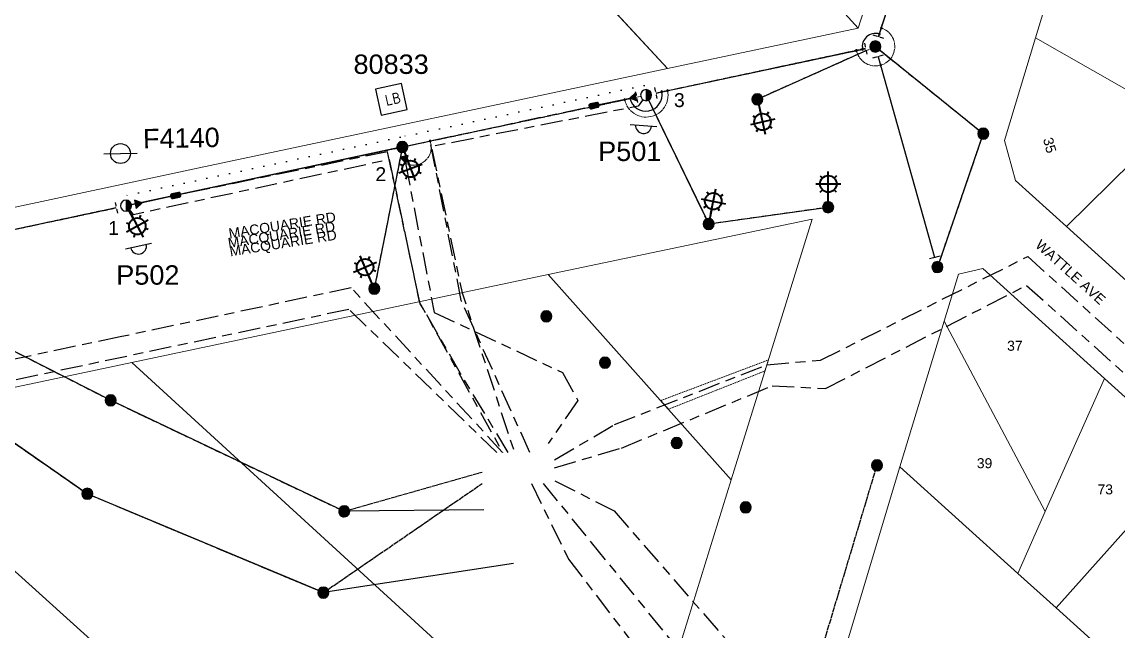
# Model space of a CAD drawing. Header units: metres. Extents: x 303351 to 304687, y 6235874 to 6237126.
# Drawn here: x 304196.1 to 304394, y 6236411.2 to 6236521.1 of the extents above; entities that cross this region are included whole.
import ezdxf
from ezdxf.enums import TextEntityAlignment as Align

# ---------------------------------------------------------------- set-up
doc = ezdxf.new("R2010")
doc.units = ezdxf.units.M
for name, pattern in [('Cable Exist OH', [1, 1, 0]), ('Cable Exist UG', [8.2, 4, -1.2, 1.8, -1.2]), ('Cable Remove', [2, 0, -2]), ('HIDDEN', [0.375, 0.25, -0.125]), ('HIDDEN2', [0.1875, 0.125, -0.0625])]:
    doc.linetypes.add(name, pattern=pattern)
doc.layers.get('0').update_dxf_attribs({"color": 6})
for name, color, linetype, lineweight in [('Cadastre Buildings_SP_EXT', 9, 'Continuous', 5), ('Cadastre Land Parcels_SP_EXT', 9, 'Continuous', 5), ('Cadastre Other Property_SP_EXT', 9, 'HIDDEN', 5), ('Cadastre Roads_SP_EXT', 9, 'Continuous', 5)]:
    doc.layers.add(name, color=color, linetype=linetype, lineweight=lineweight)
for name, color, linetype in [('Equip_HV_NEW', 2, 'Continuous'), ('Equip_LV_EXT', 7, 'Continuous'), ('Equip_SP_EXT', 7, 'Continuous'), ('Equip_SP_HV_NEW', 2, 'Continuous'), ('Mains_HV_EXT', 7, 'Continuous'), ('Mains_HV_NEW', 2, 'Continuous'), ('Mains_HV_NEW_U97', 2, 'Continuous'), ('Mains_HV_NEW_UGOH', 2, 'Continuous'), ('Mains_LV_EXT', 7, 'Continuous'), ('Mains_SL_EXT', 7, 'Continuous'), ('Mains_TR_EXT', 7, 'Continuous'), ('Notes_HV_MISC', 7, 'Continuous'), ('Notes_LV_MISC', 7, 'Continuous'), ('OH_Details_SP_MISC', 7, 'Continuous'), ('SupportsOH_SP_TR_HV_LV_SL_EXT', 7, 'Continuous'), ('SupportsOH_SP_TR_HV_LV_SL_NEW', 2, 'Continuous'), ('UG_Details_SP_MISC', 7, 'Continuous')]:
    doc.layers.add(name, color=color, linetype=linetype)
doc.styles.add('HVSW_LABEL', font='arial.ttf')
doc.styles.add('iecARIAL', font='arial.ttf', dxfattribs={"height": 2})
doc.styles.add('POLE_LABEL', font='arial.ttf')
doc.styles.get("Standard").update_dxf_attribs({"font": 'arial.ttf'})
doc.linetypes.add('Cable New UG', pattern='A,7,-0.25,["x",Standard,S=2,R=0,X=0.2,Y=-0.8],-2.1', length=9.35)

# ---------------------------------------------------------------- blocks, each defined once
blk = doc.blocks.new('SL_LANTERN_EXT')
at = {"lineweight": 40}
for p, q in [((0, 1.97), (0, 6.47)), ((-2.25, 4.22), (2.25, 4.22)), ((-1.46, 5.68), (-1.06, 5.28)), ((1.46, 5.68), (1.06, 5.28)), ((-1.46, 2.76), (-1.06, 3.16)), ((0, 0), (0, 2.72)), ((1.46, 2.76), (1.06, 3.16))]:
    blk.add_line(p, q, dxfattribs=at)
blk.add_circle((0, 4.22), 1.5, dxfattribs=at)
at = {"style": 'iecARIAL', "flags": 8}
blk.add_attdef('ASSET_NUM', (1.5, 1.5), '', height=2.5, dxfattribs=at)
for tag, p, height, flags in [('OPERATING_VOLTAGE', (0.98, -1.65), 0.2, 9), ('ORIENTATION', (0.98, -1.85), 0.2, 9), ('OWNED_BY', (0.98, -2.05), 0.2, 9), ('CONSTRUCTED_VOLTAGE', (0.98, -0.65), 0.2, 9), ('CONTROL_TYPE', (0.98, -0.85), 0.2, 9), ('LANTERN_PURPOSE', (0.98, -1.05), 0.2, 9), ('LANTERN_TYPE', (0.98, -1.25), 0.2, 9), ('NO_PHASES', (0.98, -1.45), 0.2, 9), ('LNUMBER', (2.18, -3.25), 2.5, 8), ('STATE', (0.98, -2.25), 0.2, 9), ('USAGE', (0.98, -2.45), 0.2, 9), ('CEXIST', (0.98, -2.65), 0.2, 9), ('CNEW', (0.98, -2.85), 0.2, 9), ('CNUMBER', (0.98, -3.05), 0.2, 9), ('CREMOVE', (0.98, -3.25), 0.2, 9), ('CREPLACE', (0.98, -3.45), 0.2, 9), ('LKINGHEIGHT', (0.98, -3.65), 0.2, 9), ('LBRACKET', (0.98, -3.85), 0.2, 9), ('LBRACKETVOCAB', (0.98, -4.05), 0.2, 9), ('LCATEGORY', (0.98, -4.25), 0.2, 9), ('LCHARGE1', (0.98, -4.45), 0.2, 9), ('LCHARGE1PERCENT', (0.98, -4.65), 0.2, 9), ('LCHARGE2', (0.98, -4.85), 0.2, 9), ('LCHARGE2PERCENT', (0.98, -5.05), 0.2, 9), ('LCHARGE3', (0.98, -5.25), 0.2, 9), ('LCHARGE3PERCENT', (0.98, -5.45), 0.2, 9), ('LEXIST', (0.98, -5.65), 0.2, 9), ('LLAMP', (0.98, -5.85), 0.2, 9), ('LLAMPVOCAB', (0.98, -6.05), 0.2, 9), ('LMAST', (0.98, -6.25), 0.2, 9), ('LMASTVOCAB', (0.98, -6.45), 0.2, 9), ('LNEW', (0.98, -6.65), 0.2, 9), ('LANTNUMBER', (0.98, -6.85), 0.2, 9), ('LOUTREACH', (0.98, -7.25), 0.2, 9), ('LOUTREACHVOCAB', (0.98, -7.45), 0.2, 9), ('LRATECODE', (0.98, -7.65), 0.2, 9), ('LREMOVE', (0.98, -7.85), 0.2, 9), ('LREPLACE', (0.98, -8.05), 0.2, 9), ('STREETNAME', (0.98, -9.25), 0.2, 9), ('SUBURB', (0.98, -9.45), 0.2, 1), ('LTYPE', (0.98, -8.25), 0.2, 9), ('LTYPEVOCAB', (0.98, -8.45), 0.2, 9), ('LEGEND', (0.98, -8.65), 0.2, 9), ('LOCATION', (0.98, -8.85), 0.2, 9), ('NOTES', (0.98, -9.05), 0.2, 9)]:
    blk.add_attdef(tag, p, '', height=height, dxfattribs=dict(flags=flags))
blk = doc.blocks.new('POLE_EXT')
blk.add_hatch(color=256).paths.add_polyline_path([(-1, 0, 1), (1, 0, 1)])
blk.add_lwpolyline([(-1, 0, 1), (1, 0, 1)], format="xyb", close=True)
for tag, height, flags, p in [('pNumber', 2.5, 8, (-17.84, 2.07)), ('OWNED_BY', 0.2, 9, (1.35, -0.4)), ('SPECIAL_USE', 0.2, 9, (1.35, -0.8)), ('STATE', 0.2, 9, (1.35, -1)), ('cLV', 0.2, 9, (1.35, -1.4)), ('hDepth', 0.2, 9, (1.35, -1.6)), ('hDia', 0.2, 9, (1.35, -1.8)), ('cHV', 0.2, 9, (1.35, -2)), ('PARENT', 0.2, 9, (1.35, -0.6)), ('USAGE', 0.2, 9, (1.35, -1.2)), ('cLinedev', 0.2, 9, (1.35, -3.4)), ('pExisting', 0.2, 9, (1.35, -3.8)), ('LBRACKET', 0.2, 9, (1.35, -2.2)), ('LExisting', 0.2, 9, (1.35, -2.4)), ('LANTNUMBER', 0.2, 9, (1.35, -2.6)), ('LOther', 0.2, 9, (1.35, -2.8)), ('LRemove', 0.2, 9, (1.35, -3)), ('LEGEND', 0.2, 9, (1.35, -3.2)), ('LOCATION', 0.2, 9, (1.35, -3.6)), ('PFNUMBER', 0.2, 9, (1.35, -4)), ('pFooting', 0.2, 9, (1.35, -4.4)), ('pNew', 0.2, 9, (1.35, -4.6)), ('pRelocate', 0.2, 9, (1.35, -5)), ('pRemove', 0.2, 9, (1.35, -5.2)), ('pReplace', 0.2, 9, (1.35, -5.4)), ('pStay', 0.2, 9, (1.35, -5.6)), ('pType', 0.2, 9, (1.35, -5.8)), ('NEWPFNUMBER', 0.2, 9, (1.35, -4.2)), ('cspan', 0.2, 9, (1.35, -6)), ('STREETNAME', 0.2, 9, (1.35, -6.2)), ('SUBURB', 0.2, 9, (1.35, -6.4)), ('OPERATED_BY', 0.2, 9, (1.36, -7.01)), ('NOTES', 0.2, 9, (1.35, -6.6)), ('MAINTAINED_BY', 0.2, 9, (1.36, -6.81))]:
    blk.add_attdef(tag, text='', height=height, dxfattribs=dict(flags=flags)).set_placement(p, align=Align.MIDDLE_LEFT)
at = {"style": 'POLE_LABEL'}
for tag, height, flags, p in [('ASSET_NUM', 2.5, 8, (2, 2)), ('STRUCTURE_PLANT_NUMBER', 0.2, 9, (1.35, 0.03)), ('STREET_CODE', 0.2, 9, (1.35, -0.2))]:
    blk.add_attdef(tag, text='', height=height, dxfattribs=dict(at, flags=flags)).set_placement(p, align=Align.MIDDLE_LEFT)
at = {"flags": 1}
blk.add_attdef('Z', (1.35, -7.33), '', height=0.2, dxfattribs=at)
blk = doc.blocks.new('HV_USL_CLOSED_EXT')
blk.add_line((2.4, 5.5), (-2.4, 5.5))
blk.add_lwpolyline([(1.44, 5.5, 0.414214), (0, 6.94, 0.414214), (-1.44, 5.5)], format="xyb")
for tag, height, flags, p in [('ASSET_NUM', 2.5, 8, (2, 2)), ('STREET_CODE', 0.2, 9, (1.5, 0)), ('ACTUAL_STATUS', 0.2, 9, (1.5, -0.2)), ('CONSTRUCTED_VOLTAGE', 0.2, 9, (1.5, -0.4)), ('OPERATING_VOLTAGE', 0.2, 9, (1.5, -0.8)), ('ORIENTATION', 0.2, 9, (1.5, -1)), ('OWNED_BY', 0.2, 9, (1.5, -1.2)), ('OPERATED_BY', 0.2, 9, (1.5, -1.4)), ('STATE', 0.2, 9, (1.5, -1.8)), ('SWITCH_TYPE', 0.2, 9, (1.5, -2)), ('NO_PHASES', 0.2, 9, (1.5, -0.6)), ('MAINTAINED_BY', 0.2, 9, (1.5, -1.6)), ('STREETNAME', 0.2, 9, (1.5, -2.8)), ('SUBURB', 0.2, 9, (1.5, -3)), ('Z', 0.2, 1, (1.5, -3.6)), ('USAGE', 0.2, 9, (1.5, -2.2)), ('LEGEND', 0.2, 9, (1.5, -2.4)), ('LOCATION', 0.2, 9, (1.5, -2.6)), ('NOTES', 0.2, 9, (1.5, -3.2)), ('LABEL_ALIGNMENT', 0.2, 9, (1.5, -3.4))]:
    blk.add_attdef(tag, text='', height=height, dxfattribs=dict(flags=flags)).set_placement(p, align=Align.MIDDLE_LEFT)
blk = doc.blocks.new('*U157')
blk.add_line((1.72, 7.59), (-3.08, 7.59))
blk.add_lwpolyline([(0.76, 7.59, 0.414214), (-0.68, 9.03, 0.414214), (-2.12, 7.59)], format="xyb")
for tag, height, flags, p in [('ASSET_NUM', 2.5, 8, (2, 2)), ('STREET_CODE', 0.2, 9, (1.5, 0)), ('ACTUAL_STATUS', 0.2, 9, (1.5, -0.2)), ('CONSTRUCTED_VOLTAGE', 0.2, 9, (1.5, -0.4)), ('OPERATING_VOLTAGE', 0.2, 9, (1.5, -0.8)), ('ORIENTATION', 0.2, 9, (1.5, -1)), ('OWNED_BY', 0.2, 9, (1.5, -1.2)), ('OPERATED_BY', 0.2, 9, (1.5, -1.4)), ('STATE', 0.2, 9, (1.5, -1.8)), ('SWITCH_TYPE', 0.2, 9, (1.5, -2)), ('NO_PHASES', 0.2, 9, (1.5, -0.6)), ('MAINTAINED_BY', 0.2, 9, (1.5, -1.6)), ('STREETNAME', 0.2, 9, (1.5, -2.8)), ('SUBURB', 0.2, 9, (1.5, -3)), ('Z', 0.2, 1, (1.5, -3.6)), ('USAGE', 0.2, 9, (1.5, -2.2)), ('LEGEND', 0.2, 9, (1.5, -2.4)), ('LOCATION', 0.2, 9, (1.5, -2.6)), ('NOTES', 0.2, 9, (1.5, -3.2)), ('LABEL_ALIGNMENT', 0.2, 9, (1.5, -3.4))]:
    blk.add_attdef(tag, text='', height=height, dxfattribs=dict(flags=flags)).set_placement(p, align=Align.MIDDLE_LEFT)
blk = doc.blocks.new('*U134')
blk.add_lwpolyline([(-11, -2.45), (-6.2, -2.45), (-6.2, 2.35), (-11, 2.35)], close=True)
at = {"insert": (-9.7, 0.94), "char_height": 2, "width": 2.9628, "attachment_point": 1}
blk.add_mtext('{\\Fisocp|c0;LB}', dxfattribs=at)
for tag, height, flags, p in [('ASSET_NUM', 2.5, 8, (2, 2)), ('STREET_CODE', 0.2, 9, (1.5, 0)), ('ACTUAL_STATUS', 0.2, 9, (1.5, -0.2)), ('CONSTRUCTED_VOLTAGE', 0.2, 9, (1.5, -0.4)), ('OPERATING_VOLTAGE', 0.2, 9, (1.5, -0.8)), ('ORIENTATION', 0.2, 9, (1.5, -1)), ('OWNED_BY', 0.2, 9, (1.5, -1.2)), ('OPERATED_BY', 0.2, 9, (1.5, -1.4)), ('STATE', 0.2, 9, (1.5, -1.8)), ('SWITCH_TYPE', 0.2, 9, (1.5, -2)), ('NO_PHASES', 0.2, 9, (1.5, -0.6)), ('MAINTAINED_BY', 0.2, 9, (1.5, -1.6)), ('STREETNAME', 0.2, 9, (1.5, -2.8)), ('SUBURB', 0.2, 9, (1.5, -3)), ('Z', 0.2, 1, (1.5, -3.6)), ('USAGE', 0.2, 9, (1.5, -2.2)), ('LEGEND', 0.2, 9, (1.5, -2.4)), ('LOCATION', 0.2, 9, (1.5, -2.6)), ('NOTES', 0.2, 9, (1.5, -3.2)), ('LABEL_ALIGNMENT', 0.2, 9, (1.5, -3.4))]:
    blk.add_attdef(tag, text='', height=height, dxfattribs=dict(flags=flags)).set_placement(p, align=Align.MIDDLE_LEFT)
blk = doc.blocks.new('End Shackle_EXT')
at = {"flags": 9}
for tag, p in [('USAGE', (0, -1.4)), ('NOTES', (0, -1.6))]:
    blk.add_attdef(tag, text='', height=0.2, dxfattribs=at).set_placement(p, align=Align.MIDDLE_LEFT)
blk.add_wipeout([(0, 0.25), (1.81, 0.25), (1.82, -0.25), (0, -0.25)])
blk.add_line((1.81, -1), (1.81, 1))
at = {"flags": 1}
blk.add_attdef('Z', (0, 0), '', height=0.2, dxfattribs=at)
at = {"flags": 9}
for tag, p in [('CONNECTOR_TYPE', (0, 0)), ('CONSTRUCTED_VOLTAGE', (0, -0.2)), ('OPERATING_VOLTAGE', (0, -0.6)), ('ORIENTATION', (0, -0.8)), ('OWNED_BY', (0, -1)), ('STATE', (0, -1.2)), ('NO_PHASES', (0, -0.4))]:
    blk.add_attdef(tag, text='', height=0.2, dxfattribs=at).set_placement(p, align=Align.MIDDLE_LEFT)
blk = doc.blocks.new('POLE_REPLACE_NEW')
for tag, height, flags, p in [('ASSET_NUM', 2.5, 8, (2, 2)), ('cLinedev', 0.2, 9, (1.5, -3.2)), ('LExisting', 0.2, 9, (1.5, -2.2)), ('LANTNUMBER', 0.2, 9, (1.5, -2.4)), ('LOther', 0.2, 9, (1.5, -2.6)), ('LRemove', 0.2, 9, (1.5, -2.8)), ('LEGEND', 0.2, 9, (1.5, -3)), ('pExisting', 0.2, 9, (1.5, -3.4)), ('PFNUMBER', 0.2, 9, (1.5, -3.6)), ('NEWPFNUMBER', 0.2, 9, (1.5, -3.8)), ('pFooting', 0.2, 9, (1.5, -4)), ('cspan', 0.2, 9, (1.5, -5.6)), ('SUBURB', 0.2, 9, (1.5, -5.8)), ('STREETNAME', 0.2, 9, (1.5, -6)), ('pNew', 0.2, 9, (1.5, -4.2)), ('pNumber', 0.2, 9, (1.5, -4.4)), ('pRelocate', 0.2, 9, (1.5, -4.6)), ('pRemove', 0.2, 9, (1.5, -4.8)), ('pReplace', 0.2, 9, (1.5, -5)), ('pStay', 0.2, 9, (1.5, -5.2)), ('pType', 0.2, 9, (1.5, -5.4)), ('OPERATED_BY', 0.2, 9, (1.5, -6.6)), ('Z', 0.2, 1, (1.5, -7)), ('LOCATION', 0.2, 9, (1.5, -6.2)), ('NOTES', 0.2, 9, (1.5, -6.4)), ('MAINTAINED_BY', 0.2, 9, (1.5, -6.8))]:
    blk.add_attdef(tag, text='', height=height, dxfattribs=dict(flags=flags)).set_placement(p, align=Align.MIDDLE_LEFT)
blk.add_wipeout([(0, 1), (-0.13, 0.99), (-0.25, 0.97), (-0.37, 0.93), (-0.48, 0.88), (-0.59, 0.81), (-0.68, 0.73), (-0.77, 0.64), (-0.84, 0.54), (-0.9, 0.43), (-0.95, 0.31), (-0.98, 0.19), (-1, 0.06), (-1, -0.06), (-0.98, -0.19), (-0.95, -0.31), (-0.9, -0.43), (-0.84, -0.54), (-0.77, -0.64), (-0.68, -0.73), (-0.59, -0.81), (-0.48, -0.88), (-0.37, -0.93), (-0.25, -0.97), (-0.13, -0.99), (0, -1), (0.13, -0.99), (0.25, -0.97), (0.37, -0.93), (0.48, -0.88), (0.59, -0.81), (0.68, -0.73), (0.77, -0.64), (0.84, -0.54), (0.9, -0.43), (0.95, -0.31), (0.98, -0.19), (1, -0.06), (1, 0.06), (0.98, 0.19), (0.95, 0.31), (0.9, 0.43), (0.84, 0.54), (0.77, 0.64), (0.68, 0.73), (0.59, 0.81), (0.48, 0.88), (0.37, 0.93), (0.25, 0.97), (0.13, 0.99)])
h = blk.add_hatch(color=256)
edge = h.paths.add_edge_path()
edge.add_arc((0, 0), 1, 270, 450)
edge.add_line((0, 1), (0, -1))
blk.add_lwpolyline([(0, 1), (0, -1)])
at = {"lineweight": -3}
blk.add_arc((0, 0), 1, 90, 270, dxfattribs=at)
blk.add_arc((0, 0), 1, 270, 90)
at = {"style": 'POLE_LABEL', "flags": 9}
blk.add_attdef('STRUCTURE_PLANT_NUMBER', text='', height=0.2, dxfattribs=at).set_placement((1.5, 0.24), align=Align.MIDDLE_LEFT)
at = {"flags": 9}
for tag, p in [('STREET_CODE', (1.5, 0)), ('OWNED_BY', (1.5, -0.2)), ('SPECIAL_USE', (1.5, -0.6)), ('STATE', (1.5, -0.8)), ('cLV', (1.5, -1.2)), ('cHV', (1.5, -1.8)), ('PARENT', (1.5, -0.4)), ('USAGE', (1.5, -1)), ('hDepth', (1.5, -1.4)), ('hDia', (1.5, -1.6)), ('LBRACKET', (1.5, -2))]:
    blk.add_attdef(tag, text='', height=0.2, dxfattribs=at).set_placement(p, align=Align.MIDDLE_LEFT)
blk = doc.blocks.new('*U138')
for p, q in [((-3, 4.8), (0, 4.8)), ((0, 4.8), (3, 4.8))]:
    blk.add_line(p, q)
blk.add_circle((0, 4.8), 1.8)
at = {"style": 'HVSW_LABEL'}
for tag, height, flags, p in [('ASSET_NUM', 3.5, 8, (2, 2)), ('STREET_CODE', 0.2, 9, (0, -0.2))]:
    blk.add_attdef(tag, text='', height=height, dxfattribs=dict(at, flags=flags)).set_placement(p, align=Align.MIDDLE_LEFT)
at = {"flags": 1}
blk.add_attdef('Z', (0, 0), '', height=0.2, dxfattribs=at)
at = {"flags": 9}
for tag, p in [('ACTUAL_STATUS', (0, -0.4)), ('CONSTRUCTED_VOLTAGE', (0, -0.6)), ('OPERATING_VOLTAGE', (0, -1)), ('ORIENTATION', (0, -1.2)), ('OWNED_BY', (0, -1.4)), ('STATE', (0, -1.6)), ('SWITCH_TYPE', (0, -1.8)), ('NO_PHASES', (0, -0.8)), ('USAGE', (0, -2)), ('SUBURB', (0, -2.4)), ('STREETNAME', (0, -2.6)), ('OPERATED_BY', (0, -3.43)), ('LEGEND', (0, -2.2)), ('LOCATION', (0, -2.8)), ('NOTES', (0, -3)), ('MAINTAINED_BY', (0, -3.22)), ('LABEL_ALIGNMENT', (0, -3.64))]:
    blk.add_attdef(tag, text='', height=0.2, dxfattribs=at).set_placement(p, align=Align.MIDDLE_LEFT)
blk = doc.blocks.new('End Shackle_NEW')
blk.add_line((1, 1.81), (-1, 1.81))
at = {"flags": 1}
blk.add_attdef('Z', (0, 0), '', height=0.2, dxfattribs=at)
at = {"flags": 9}
for tag, p in [('CONNECTOR_TYPE', (0, 0)), ('CONSTRUCTED_VOLTAGE', (0, -0.2)), ('OPERATING_VOLTAGE', (0, -0.6)), ('ORIENTATION', (0, -0.8)), ('OWNED_BY', (0, -1)), ('STATE', (0, -1.2)), ('OPERATED_BY', (0, -2.01)), ('NO_PHASES', (0, -0.4)), ('USAGE', (0, -1.4)), ('NOTES', (0, -1.6)), ('MAINTAINED_BY', (0, -1.81))]:
    blk.add_attdef(tag, text='', height=0.2, dxfattribs=at).set_placement(p, align=Align.MIDDLE_LEFT)
blk.add_wipeout([(-0.25, 0), (-0.25, 1.81), (0.25, 1.82), (0.25, 0)])
blk = doc.blocks.new('UGOH_EXT')
blk.add_hatch(color=256).paths.add_polyline_path([(-0.75, 1.7), (0.75, 1.7), (0, 3)])
for p, q in [((0, 3), (-0.75, 1.7)), ((0.75, 1.7), (0, 3)), ((-0.75, 1.7), (0.75, 1.7))]:
    blk.add_line(p, q)
for tag, flags, p in [('CONSTRUCTED_VOLTAGE', 9, (1.5, 0)), ('ACTUAL_STATUS', 9, (1.5, -1.6)), ('OPERATING_VOLTAGE', 9, (1.5, -0.2)), ('ORIENTATION', 9, (1.5, -0.4)), ('STATE', 9, (1.5, -0.6)), ('OWNED_BY', 9, (1.5, -1)), ('OPERATED_BY', 9, (1.5, -1.2)), ('TYPE', 1, (1.5, -2)), ('USAGE', 9, (1.5, -0.8)), ('MAINTAINED_BY', 9, (1.5, -1.4)), ('NUMBER_OF_PHASES', 9, (1.5, -1.8))]:
    blk.add_attdef(tag, text='', height=0.2, dxfattribs=dict(flags=flags)).set_placement(p, align=Align.MIDDLE_LEFT)
blk = doc.blocks.new('BOND POINT')
blk.add_hatch(color=256).paths.add_polyline_path([(-1, 0, 1), (1, 0, 1)])
blk.add_lwpolyline([(-1, 0, 1), (1, 0, 1)], format="xyb", close=True)
blk = doc.blocks.new('LV_STJ_NEW')
blk.add_hatch(color=256).paths.add_polyline_path([(0.91, 0.13, 0.414214), (0.59, 0.45), (-0.59, 0.45, 0.414214), (-0.91, 0.13), (-0.91, -0.13, 0.414214), (-0.59, -0.45), (0.59, -0.45, 0.414214), (0.91, -0.13)])
blk.add_lwpolyline([(-0.91, 0.13), (-0.91, -0.13, 0.414214), (-0.59, -0.45), (0.59, -0.45, 0.414214), (0.91, -0.13), (0.91, 0.13, 0.414214), (0.59, 0.45), (-0.59, 0.45, 0.414214)], format="xyb", close=True)
for tag, flags, p in [('ORIENTATION', 9, (1.5, 0)), ('STATE', 9, (1.5, -0.8)), ('OWNED_BY', 9, (1.5, -1)), ('OPERATED_BY', 9, (1.5, -1.2)), ('OPERATING_VOLTAGE', 9, (1.5, -1.6)), ('CONSTRUCTED_VOLTAGE', 9, (1.5, -1.8)), ('USAGE', 9, (1.5, -0.2)), ('LEGEND', 9, (1.5, -0.4)), ('NOTES', 9, (1.5, -0.6)), ('MAINTAINED_BY', 9, (1.5, -1.4)), ('NUMBER_OF_PHASES', 9, (1.5, -2)), ('TYPE', 9, (1.5, -2.2)), ('Z', 1, (1.5, -2.4))]:
    blk.add_attdef(tag, text='', height=0.2, dxfattribs=dict(flags=flags)).set_placement(p, align=Align.MIDDLE_LEFT)
blk = doc.blocks.new('UGOH_NEW')
blk.add_hatch(color=256).paths.add_polyline_path([(-0.75, 1.7), (0.75, 1.7), (0, 3)])
at = {"color": 1}
blk.add_lwpolyline([(-0.75, 1.7), (0.75, 1.7), (0, 3)], close=True, dxfattribs=at)
for tag, flags, p in [('CONSTRUCTED_VOLTAGE', 9, (1.5, 0)), ('ACTUAL_STATUS', 9, (1.5, -1.6)), ('OPERATING_VOLTAGE', 9, (1.5, -0.2)), ('ORIENTATION', 9, (1.5, -0.4)), ('STATE', 9, (1.5, -0.6)), ('OWNED_BY', 9, (1.5, -1)), ('OPERATED_BY', 9, (1.5, -1.2)), ('TYPE', 1, (1.5, -2)), ('USAGE', 9, (1.5, -0.8)), ('MAINTAINED_BY', 9, (1.5, -1.4)), ('NUMBER_OF_PHASES', 9, (1.5, -1.8))]:
    blk.add_attdef(tag, text='', height=0.2, dxfattribs=dict(flags=flags)).set_placement(p, align=Align.MIDDLE_LEFT)

msp = doc.modelspace()

# ---------------------------------------------------------------- linework, layer by layer
at = {"layer": 'Cadastre Buildings_SP_EXT', "linetype": 'Continuous'}
msp.add_lwpolyline([(304347.11, 6236520.01), (304313.56, 6236556.82), (304287.34, 6236585.47), (304284.64, 6236588.39), (304261.88, 6236567.52), (304312.63, 6236512.72), (304347.11, 6236520.01)], close=True, dxfattribs=at)
at = {"layer": 'Cadastre Land Parcels_SP_EXT', "linetype": 'Continuous'}
for p, q in [((304312.63, 6236512.72), (304261.88, 6236567.52)), ((304228.1, 6236494.76), (304312.63, 6236512.72)), ((304175.96, 6236483.7), (304228.1, 6236494.76)), ((304228.1, 6236494.76), (304228.1, 6236494.76))]:
    msp.add_line(p, q, dxfattribs=at)
for points in [[(304353.99, 6236541.56), (304322.11, 6236565.49), (304313.56, 6236556.82), (304347.11, 6236520.01), (304353.99, 6236541.56)], [(304410.42, 6236509.47), (304413.63, 6236512.63), (304385.18, 6236538.2), (304379.14, 6236518.25), (304404.58, 6236503.73), (304410.42, 6236509.47)], [(304404.58, 6236503.73), (304379.14, 6236518.25), (304373.51, 6236499.71), (304375.51, 6236492.53), (304384.71, 6236484.2), (304404.58, 6236503.73)], [(304414.58, 6236502.78), (304410.42, 6236509.47), (304404.58, 6236503.73), (304384.71, 6236484.2), (304403.25, 6236467.42), (304414.58, 6236502.78)], [(304338.81, 6236485.54), (304291.11, 6236475.52), (304324.17, 6236438.52), (304338.81, 6236485.54)], [(304391.57, 6236456.77), (304369.6, 6236476.61), (304365.24, 6236475.62), (304362.65, 6236467.11), (304380.88, 6236432.82), (304391.57, 6236456.77)], [(304324.17, 6236438.52), (304291.11, 6236475.52), (304215.91, 6236459.67), (304305.37, 6236377.92), (304324.17, 6236438.52)], [(304380.88, 6236432.82), (304362.65, 6236467.11), (304354.63, 6236440.88), (304375.93, 6236421.64), (304380.88, 6236432.82)], [(304305.37, 6236377.92), (304215.91, 6236459.67), (304164.92, 6236448.89), (304291.79, 6236334.57), (304305.37, 6236377.92)], [(304403.49, 6236446), (304391.57, 6236456.77), (304380.88, 6236432.82), (304375.93, 6236421.64), (304382.84, 6236415.4), (304407.2, 6236442.64), (304403.49, 6236446)], [(304291.79, 6236334.57), (304164.92, 6236448.89), (304116.65, 6236438.68), (304195.66, 6236366.35), (304168.11, 6236336.61), (304141.57, 6236308.06), (304141.12, 6236307.58), (304113.76, 6236277.11), (304107.35, 6236269.98), (304087.47, 6236247.86), (304226.03, 6236123.11), (304239.1, 6236165.18), (304252.1, 6236207.03), (304265.09, 6236248.8), (304278.46, 6236291.67), (304291.79, 6236334.57)], [(304418.45, 6236432.48), (304407.2, 6236442.64), (304382.84, 6236415.4), (304394.15, 6236405.19), (304418.45, 6236432.48)], [(304375.93, 6236421.64), (304354.63, 6236440.88), (304325.68, 6236344.48), (304576.95, 6236117.39), (304606.49, 6236213.5), (304553.98, 6236260.84), (304541.24, 6236272.37), (304530.02, 6236282.5), (304518.74, 6236292.69), (304507.32, 6236302.99), (304496, 6236313.22), (304484.69, 6236323.43), (304473.25, 6236333.76), (304462.26, 6236343.69), (304450.92, 6236353.92), (304439.47, 6236364.27), (304428.14, 6236374.49), (304416.68, 6236384.84), (304405.54, 6236394.9), (304394.15, 6236405.19), (304382.84, 6236415.4), (304375.93, 6236421.64)]]:
    msp.add_lwpolyline(points, close=True, dxfattribs=at)
at = {"layer": 'Cadastre Other Property_SP_EXT', "linetype": 'HIDDEN2'}
msp.add_lwpolyline([(304330.87, 6236460.13), (304311.48, 6236452.82), (304312.87, 6236451.26), (304330.25, 6236458.14), (304330.87, 6236460.13)], close=True, dxfattribs=at)
at = {"layer": 'Equip_LV_EXT', "linetype": 'Cable Exist OH', "lineweight": 0}
for centre, radius, start, end in [((304308.8, 6236507.9), 3.96, 191.9943, 11.956), ((304266.77, 6236498.49), 3.22, 243.6686, 20.4994)]:
    msp.add_arc(centre, radius, start, end, dxfattribs=at)
at = {"layer": 'Equip_SP_EXT', "linetype": 'Cable Remove'}
for points in [[(304308.43, 6236509.67), (304264.4, 6236500.31)], [(304264.4, 6236500.31), (304214.51, 6236489.72)]]:
    msp.add_lwpolyline(points, dxfattribs=at)
at = {"layer": 'Mains_HV_EXT', "linetype": 'Cable Exist UG'}
for points in [[(304292.28, 6236442.14), (304303.08, 6236448.48), (304330.6, 6236459.27), (304340.28, 6236460.08), (304377.73, 6236478.79), (304409.8, 6236449.82), (304477.15, 6236524.98), (304481.26, 6236538.38), (304494.28, 6236581.91), (304494.17, 6236582.61), (304495.86, 6236583.78)], [(304292.28, 6236440.69), (304304.35, 6236444.24), (304331.56, 6236455.45), (304341.17, 6236454.98), (304377.52, 6236473.59), (304408.54, 6236445.57), (304453.2, 6236495.26), (304473.8, 6236518.15)], [(304283.88, 6236443.45), (304275.29, 6236457.69), (304268, 6236470.28), (304262.11, 6236497.7), (304223.86, 6236489.81)], [(304282.89, 6236443.45), (304255.55, 6236473.14), (304213.8, 6236464.28), (304183.28, 6236457.86), (304179, 6236456.04)], [(304281.82, 6236443.45), (304255.14, 6236469.25), (304189.08, 6236455.31)], [(304288.08, 6236437.83), (304294.81, 6236424.2), (304314.73, 6236398.08), (304298.76, 6236346.88)], [(304290.2, 6236437.83), (304298.9, 6236427.2), (304321.46, 6236399.5), (304308.07, 6236356.51), (304317.38, 6236348.67), (304535.02, 6236151.94), (304541.65, 6236143.41), (304545.15, 6236146.91)], [(304292.34, 6236438.3), (304303.01, 6236432.91), (304324.23, 6236408.57), (304339.99, 6236402.56), (304338.68, 6236398.21)]]:
    msp.add_lwpolyline(points, dxfattribs=at)
at = {"layer": 'Mains_HV_EXT', "color": 7, "linetype": 'Cable Exist OH'}
for points in [[(304350.21, 6236516.67), (304359.06, 6236544.42)], [(304308.8, 6236507.9), (304350.21, 6236516.67)], [(304214.88, 6236487.96), (304164.15, 6236477.07), (304133.97, 6236470.72), (304106.26, 6236464.69), (304043.04, 6236451.14), (303992.57, 6236440.59), (303952.47, 6236432.19), (303952.33, 6236432.16)]]:
    msp.add_lwpolyline(points, dxfattribs=at)
at = {"layer": 'Mains_HV_EXT', "color": 7, "linetype": 'Cable Exist UG'}
msp.add_lwpolyline([(304287.79, 6236443.45), (304275.42, 6236470.85), (304269.79, 6236499.65), (304299.4, 6236505.98)], dxfattribs=at)
at = {"layer": 'Mains_HV_EXT', "color": 7, "linetype": 'Continuous'}
msp.add_arc((304350.21, 6236516.67), 2.37, 72.3072, 191.9497, dxfattribs=at).dxf.unprotected_set("ltscale", 0)
at = {"layer": 'Mains_HV_NEW', "linetype": 'Continuous'}
msp.add_arc((304308.74, 6236507.95), 2.94, 191.5124, 10.8832, dxfattribs=at)
at = {"layer": 'Mains_HV_NEW_U97', "color": 2, "linetype": 'Cable New UG', "lineweight": 0, "ltscale": 0.645, "flags": 128}
for points in [[(304305.85, 6236507.36), (304299.39, 6236506.02)], [(304223.86, 6236489.81), (304217.81, 6236488.46)]]:
    msp.add_lwpolyline(points, dxfattribs=at)
at = {"layer": 'Mains_LV_EXT', "linetype": 'Cable Exist OH', "lineweight": 0}
for points in [[(304350.21, 6236516.67), (304359.06, 6236544.42)], [(304308.8, 6236507.9), (304327.79, 6236511.93), (304350.21, 6236516.67)], [(304350.21, 6236516.67), (304361.41, 6236476.88)], [(304350.21, 6236516.67), (304350.21, 6236516.67)], [(304164.17, 6236477.17), (304214.88, 6236487.96), (304264.78, 6236498.55)]]:
    msp.add_lwpolyline(points, dxfattribs=at)
at = {"layer": 'Mains_LV_EXT', "linetype": 'Cable Exist UG'}
msp.add_lwpolyline([(304265.34, 6236495.61), (304270.53, 6236468.71), (304293.7, 6236457.86), (304296.48, 6236452.82), (304291.09, 6236445.05)], dxfattribs=at)
at = {"layer": 'Mains_LV_EXT', "linetype": 'Cable Exist OH', "lineweight": 0}
msp.add_arc((304350.21, 6236516.67), 3.5, 191.9442, 72.3072, dxfattribs=at)
at = {"layer": 'Mains_SL_EXT', "linetype": 'Cable Exist OH'}
for points in [[(304350.21, 6236516.67), (304359.06, 6236544.42), (304372.82, 6236587.38)], [(304308.8, 6236507.9), (304350.21, 6236516.74)], [(304350.21, 6236516.67), (304328.88, 6236507.14)], [(304350.21, 6236516.67), (304369.68, 6236500.96)], [(304264.78, 6236498.55), (304308.8, 6236507.9)], [(304308.8, 6236507.9), (304320.1, 6236484.63)], [(304369.68, 6236500.96), (304361.41, 6236476.88)], [(304214.88, 6236487.96), (304264.78, 6236498.55)], [(304264.78, 6236498.55), (304259.7, 6236472.99)], [(304133.96, 6236470.75), (304164.22, 6236477.23), (304214.88, 6236487.96)], [(304341.7, 6236487.66), (304320.1, 6236484.63)], [(304339.05, 6236403.02), (304350.5, 6236441.13)]]:
    msp.add_lwpolyline(points, dxfattribs=at)
at = {"layer": 'Mains_TR_EXT', "linetype": 'Cable Exist OH'}
for points in [[(304164.19, 6236477.22), (304212.11, 6236452.85)], [(304178.99, 6236456.08), (304207.88, 6236435.99)], [(304212.11, 6236452.85), (304254.28, 6236432.83)], [(304254.28, 6236432.83), (304279.18, 6236439.9)], [(304250.52, 6236418.17), (304279.18, 6236437.84)], [(304207.88, 6236435.99), (304250.52, 6236418.17)]]:
    msp.add_lwpolyline(points, dxfattribs=at)
at = {"layer": 'OH_Details_SP_MISC', "color": 7, "linetype": 'Continuous', "flags": 128}
for points in [[(304308.8, 6236507.9), (304350.21, 6236516.67), (304359.06, 6236544.42), (304372.82, 6236587.38), (304392.35, 6236651.23)], [(304350.21, 6236516.67), (304328.88, 6236507.14)], [(304350.21, 6236516.67), (304369.68, 6236500.96), (304361.41, 6236476.88), (304350.21, 6236516.67)], [(304308.8, 6236507.9), (304320.1, 6236484.66), (304341.67, 6236487.69)], [(304264.78, 6236498.55), (304214.88, 6236487.96)], [(304264.78, 6236498.55), (304259.7, 6236472.99)], [(304214.88, 6236487.96), (304164.17, 6236477.17), (304133.97, 6236470.72), (304106.17, 6236464.65), (304043.02, 6236451.17), (303952.43, 6236432.25)], [(304164.17, 6236477.17), (304212.11, 6236452.85), (304254.28, 6236432.83)], [(304284.83, 6236423.41), (304250.52, 6236418.17), (304207.88, 6236435.99), (304178.94, 6236456.04)], [(304279.48, 6236433.11), (304254.28, 6236432.83)]]:
    msp.add_lwpolyline(points, dxfattribs=at)
at = {"layer": 'OH_Details_SP_MISC', "color": 7, "linetype": 'Continuous', "lineweight": 0, "flags": 128}
msp.add_lwpolyline([(304264.78, 6236498.55), (304308.81, 6236507.88)], dxfattribs=at)
at = {"layer": 'UG_Details_SP_MISC', "color": 7, "linetype": 'Cable Exist UG', "flags": 128}
for points in [[(304308.83, 6236507.91), (304307.34, 6236505.91), (304270, 6236498.61), (304275.56, 6236472.24), (304285.01, 6236443.45)], [(304214.88, 6236487.96), (304216.15, 6236486.39), (304262.41, 6236496.32), (304267.83, 6236470.61), (304282.89, 6236443.45)]]:
    msp.add_lwpolyline(points, dxfattribs=at)

# ---------------------------------------------------------------- block references
at = {"layer": 'Equip_HV_NEW'}
for p, rotation in [((304299.39, 6236506.02), 12.00818677698245), ((304223.84, 6236489.8), 12.24415881600275)]:
    msp.add_blockref('LV_STJ_NEW', p, dxfattribs=dict(at, rotation=rotation))
at = {"layer": 'Equip_LV_EXT', "linetype": 'Cable Exist OH', "lineweight": 0, "xscale": 0.15, "yscale": 0.15, "zscale": 0.15}
for p in [(304312.67, 6236508.72), (304304.93, 6236507.08), (304269.78, 6236499.62)]:
    msp.add_blockref('BOND POINT', p, dxfattribs=at)
at = {"layer": 'Equip_LV_EXT', "linetype": 'Continuous', "lineweight": 0, "rotation": 190.8725433807039}
msp.add_blockref('UGOH_NEW', (304264.78, 6236498.55), dxfattribs=at)
at = {"layer": 'Equip_SP_EXT'}
ref = msp.add_blockref('*U134', (304271.16, 6236509.07), dxfattribs=dict(at, rotation=12.46779417273562))
ref.add_attrib('ASSET_NUM', '80833', dxfattribs={"layer": '0', "height": 3.5}).set_placement((304262.75, 6236510.68), align=Align.BOTTOM_CENTER)
for p, rotation in [((304328.9, 6236507.18), 192.6040924618126), ((304264.78, 6236498.55), 200.6634269396759), ((304320.1, 6236484.63), 348.6414831196651), ((304214.89, 6236487.96), 208.6232730239876), ((304259.7, 6236472.99), 23.06655015973893)]:
    msp.add_blockref('SL_LANTERN_EXT', p, dxfattribs=dict(at, rotation=rotation))
ref = msp.add_blockref('HV_USL_CLOSED_EXT', (304308.8, 6236507.91), dxfattribs=dict(at, rotation=175.1800704049743))
ref.add_attrib('ASSET_NUM', 'P501', dxfattribs={"layer": '0', "height": 3.5}).set_placement((304305.85, 6236494.97), align=Align.BOTTOM_CENTER)
msp.add_blockref('SL_LANTERN_EXT', (304341.7, 6236487.66), dxfattribs=at)
ref = msp.add_blockref('*U157', (304214.88, 6236487.96), dxfattribs=dict(at, rotation=192.0266898267906))
ref.add_attrib('ASSET_NUM', 'P502', dxfattribs={"layer": '0', "height": 3.5}).set_placement((304218.82, 6236472.66), align=Align.BOTTOM_CENTER)
at = {"layer": 'Equip_SP_HV_NEW', "linetype": 'Continuous'}
ref = msp.add_blockref('*U138', (304213.96, 6236492.57), dxfattribs=dict(at, rotation=1.102347390162079))
ref.add_attrib('ASSET_NUM', 'F4140', dxfattribs={"layer": '0', "height": 3.5, "rotation": 1.1023, "style": 'HVSW_LABEL'}).set_placement((304217.93, 6236500.04), align=Align.MIDDLE_LEFT)
at = {"layer": 'Mains_HV_EXT', "color": 7, "linetype": 'Continuous', "xscale": 0.15, "yscale": 0.15, "zscale": 0.15}
for p in [(304350.93, 6236518.93), (304347.89, 6236516.18)]:
    msp.add_blockref('BOND POINT', p, dxfattribs=at).dxf.unprotected_set("ltscale", 0)
at = {"layer": 'Mains_HV_NEW', "linetype": 'Continuous', "xscale": 0.15, "yscale": 0.15, "zscale": 0.15}
msp.add_blockref('BOND POINT', (304311.63, 6236508.5), dxfattribs=at)
at = {"layer": 'Mains_HV_NEW_UGOH'}
for p, rotation in [((304308.81, 6236507.87), 99.64125309024716), ((304214.87, 6236487.88), 281.1754738285618)]:
    msp.add_blockref('UGOH_EXT', p, dxfattribs=dict(at, rotation=rotation))
at = {"layer": 'Mains_LV_EXT', "linetype": 'Cable Exist OH', "lineweight": 0, "xscale": 0.15, "yscale": 0.15, "zscale": 0.15}
for p in [(304351.28, 6236520), (304346.79, 6236515.94), (304351.16, 6236513.3)]:
    msp.add_blockref('BOND POINT', p, dxfattribs=at)
at = {"layer": 'SupportsOH_SP_TR_HV_LV_SL_EXT'}
for p in [(304328.88, 6236507.14), (304369.68, 6236500.96), (304341.67, 6236487.69), (304320.1, 6236484.66), (304259.7, 6236472.99), (304290.77, 6236468.01), (304301.36, 6236459.63), (304212.11, 6236452.85), (304314.3, 6236445.16), (304350.5, 6236441.13), (304207.88, 6236435.99), (304326.78, 6236433.53), (304250.52, 6236418.17)]:
    msp.add_blockref('POLE_EXT', p, dxfattribs=at)
at = {"layer": 'SupportsOH_SP_TR_HV_LV_SL_EXT', "color": 7, "linetype": 'Continuous'}
ref = msp.add_blockref('POLE_EXT', (304264.78, 6236498.55), dxfattribs=at)
ref.add_attrib('pNumber', '2', dxfattribs={"height": 2.5}).set_placement((304259.91, 6236493.65), align=Align.MIDDLE_LEFT)
at = {"layer": 'SupportsOH_SP_TR_HV_LV_SL_EXT', "rotation": 0.1946783263900042}
msp.add_blockref('POLE_EXT', (304254.28, 6236432.83), dxfattribs=at)

# ---------------------------------------------------------------- texts
at = {"layer": 'Cadastre Land Parcels_SP_EXT'}
msp.add_text('35', height=1.8, rotation=285.4957, dxfattribs=at).set_placement((304380.45, 6236499.96))
for s, p in [('37', (304373.99, 6236461.79)), ('39', (304368.52, 6236440.61)), ('73', (304390.32, 6236435.88))]:
    msp.add_text(s, height=1.8, dxfattribs=at).set_placement(p)
at = {"layer": 'Cadastre Roads_SP_EXT'}
for s, rotation, p in [('MACQUARIE RD', 8.9623, (304233.72, 6236478.81)), ('WATTLE AVE', 317.8815, (304378.94, 6236480.64))]:
    msp.add_text(s, height=1.8, rotation=rotation, dxfattribs=at).set_placement(p)
at = {"layer": 'Notes_HV_MISC'}
msp.add_text('MACQUARIE RD', height=1.8, rotation=8.9623, dxfattribs=at).set_placement((304233.42, 6236480.32))
at = {"layer": 'Notes_LV_MISC'}
msp.add_text('MACQUARIE RD', height=1.8, rotation=8.9623, dxfattribs=at).set_placement((304233.56, 6236482.04))

# ---------------------------------------------------------------- next in the draw order: block references
at = {"layer": 'Mains_HV_EXT', "color": 7, "linetype": 'Continuous', "rotation": 101.9496596439834}
msp.add_blockref('End Shackle_NEW', (304350.21, 6236516.67), dxfattribs=at).dxf.unprotected_set("ltscale", 0)
at = {"layer": 'Mains_HV_NEW', "color": 7, "linetype": 'Continuous'}
for p, rotation in [((304308.8, 6236507.9), 281.9496677749964), ((304214.88, 6236487.96), 102.1153188998768)]:
    msp.add_blockref('End Shackle_NEW', p, dxfattribs=dict(at, rotation=rotation)).dxf.unprotected_set("ltscale", 0)
at = {"layer": 'Mains_LV_EXT', "rotation": 104.6444023666258}
msp.add_blockref('End Shackle_EXT', (304361.41, 6236476.88), dxfattribs=at)

# ---------------------------------------------------------------- next in the draw order: block references
at = {"layer": 'Equip_LV_EXT', "linetype": 'Cable Exist OH', "lineweight": 0, "rotation": 101.9943448601965}
msp.add_blockref('End Shackle_NEW', (304308.8, 6236507.9), dxfattribs=at)
at = {"layer": 'Mains_HV_EXT', "color": 7, "linetype": 'Continuous', "rotation": 342.3072016613957}
msp.add_blockref('End Shackle_NEW', (304350.21, 6236516.67), dxfattribs=at).dxf.unprotected_set("ltscale", 0)
at = {"layer": 'SupportsOH_SP_TR_HV_LV_SL_EXT'}
msp.add_blockref('POLE_EXT', (304361.41, 6236476.88), dxfattribs=at)
at = {"layer": 'SupportsOH_SP_TR_HV_LV_SL_NEW', "color": 7, "linetype": 'Continuous'}
ref = msp.add_blockref('POLE_REPLACE_NEW', (304214.88, 6236487.96), dxfattribs=at)
ref.add_attrib('pNumber', '1', dxfattribs={"height": 2.5}).set_placement((304211.63, 6236483.93), align=Align.MIDDLE_LEFT)

# ---------------------------------------------------------------- next in the draw order: block references
at = {"layer": 'Equip_LV_EXT', "linetype": 'Cable Exist OH', "lineweight": 0, "rotation": 281.9560485055986}
msp.add_blockref('End Shackle_NEW', (304308.8, 6236507.9), dxfattribs=at)
at = {"layer": 'Mains_LV_EXT', "linetype": 'Cable Exist OH', "lineweight": 0, "rotation": 101.9442485030643}
msp.add_blockref('End Shackle_NEW', (304350.21, 6236516.67), dxfattribs=at)

# ---------------------------------------------------------------- next in the draw order: block references
at = {"layer": 'Equip_LV_EXT', "linetype": 'Cable Exist OH', "lineweight": 0, "rotation": 281.9560485055986}
msp.add_blockref('End Shackle_NEW', (304308.8, 6236507.9), dxfattribs=at)
at = {"layer": 'Mains_LV_EXT', "linetype": 'Cable Exist OH', "lineweight": 0, "rotation": 195.7203698338593}
msp.add_blockref('End Shackle_NEW', (304350.21, 6236516.67), dxfattribs=at)

# ---------------------------------------------------------------- next in the draw order: block references
at = {"layer": 'Equip_LV_EXT', "linetype": 'Cable Exist OH', "lineweight": 0, "rotation": 101.9943448601965}
msp.add_blockref('End Shackle_NEW', (304308.8, 6236507.9), dxfattribs=at)
at = {"layer": 'Mains_LV_EXT', "linetype": 'Cable Exist OH', "lineweight": 0, "rotation": 342.3072016613957}
msp.add_blockref('End Shackle_NEW', (304350.21, 6236516.67), dxfattribs=at)

# ---------------------------------------------------------------- next in the draw order: linework, layer by layer
at = {"layer": 'Mains_LV_EXT', "linetype": 'Cable Exist OH', "lineweight": 0}
msp.add_lwpolyline([(304264.78, 6236498.55), (304308.8, 6236507.9)], dxfattribs=at)

# ---------------------------------------------------------------- next in the draw order: block references
at = {"layer": 'Mains_LV_EXT', "linetype": 'Cable Exist OH', "lineweight": 0, "rotation": 342.3072016613957}
msp.add_blockref('End Shackle_NEW', (304350.21, 6236516.67), dxfattribs=at)

# ---------------------------------------------------------------- next in the draw order: block references
at = {"layer": 'Mains_LV_EXT', "linetype": 'Cable Exist OH', "lineweight": 0, "rotation": 195.7203698338593}
msp.add_blockref('End Shackle_NEW', (304350.21, 6236516.67), dxfattribs=at)
at = {"layer": 'SupportsOH_SP_TR_HV_LV_SL_NEW', "color": 7, "linetype": 'Continuous'}
ref = msp.add_blockref('POLE_REPLACE_NEW', (304308.8, 6236507.9), dxfattribs=at)
ref.add_attrib('pNumber', '3', dxfattribs={"height": 2.5}).set_placement((304313.83, 6236507), align=Align.MIDDLE_LEFT)

# ---------------------------------------------------------------- next in the draw order: block references
at = {"layer": 'Mains_LV_EXT', "linetype": 'Cable Exist OH', "lineweight": 0, "rotation": 101.9442485030643}
msp.add_blockref('End Shackle_NEW', (304350.21, 6236516.67), dxfattribs=at)

# ---------------------------------------------------------------- next in the draw order: block references
at = {"layer": 'SupportsOH_SP_TR_HV_LV_SL_EXT'}
msp.add_blockref('POLE_EXT', (304350.21, 6236516.67), dxfattribs=at)

doc.saveas('drawing.dxf')
